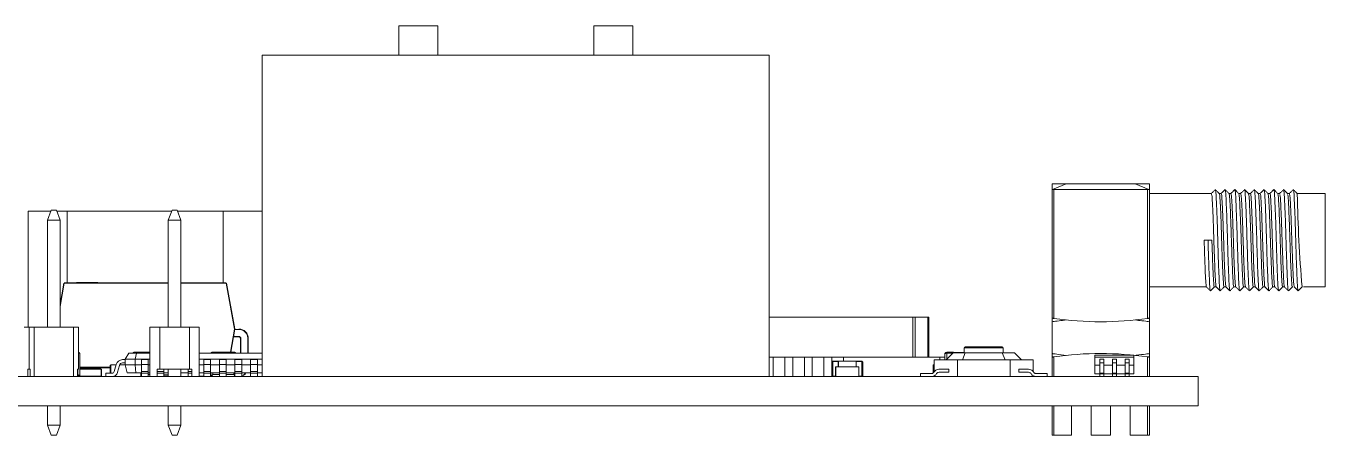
# Model space of a CAD drawing. Header units: millimetres. Extents: x -37 to 256, y 6 to 200.
# Drawn here: x 137.01 to 170.32, y 116.49 to 126.99 of the extents above; entities that cross this region are included whole.
import ezdxf

# ---------------------------------------------------------------- set-up
doc = ezdxf.new("R2010")
doc.units = ezdxf.units.MM

msp = doc.modelspace()

# ---------------------------------------------------------------- linework, layer by layer
at = {"color": 7, "linetype": 'Continuous', "lineweight": 15}
for p, q in [((146.566, 126.985), (147.566, 126.985)), ((146.566, 126.985), (146.566, 126.235)), ((147.566, 126.985), (147.566, 126.235)), ((151.566, 126.985), (152.566, 126.985)), ((151.566, 126.985), (151.566, 126.235)), ((152.566, 126.985), (152.566, 126.235)), ((143.066, 126.235), (143.066, 117.985)), ((143.066, 126.235), (156.066, 126.235)), ((156.066, 126.235), (156.066, 117.985)), ((163.316, 122.934), (163.316, 122.784)), ((163.316, 122.934), (163.682, 122.934)), ((163.331, 122.79), (163.682, 122.934)), ((163.682, 122.934), (165.45, 122.934)), ((165.45, 122.934), (165.801, 122.79)), ((165.45, 122.934), (165.816, 122.934)), ((165.816, 122.784), (165.816, 122.934)), ((163.316, 119.478), (163.316, 122.784)), ((163.366, 122.784), (165.766, 122.784)), ((163.366, 122.784), (163.366, 119.478)), ((165.766, 119.478), (165.766, 122.784)), ((165.816, 122.784), (165.816, 121.485)), ((167.404, 122.685), (165.816, 122.685)), ((167.654, 122.685), (167.604, 122.685)), ((167.904, 122.685), (167.854, 122.685)), ((168.154, 122.685), (168.104, 122.685)), ((168.404, 122.685), (168.354, 122.685)), ((168.654, 122.685), (168.604, 122.685)), ((168.904, 122.685), (168.854, 122.685)), ((169.154, 122.685), (169.104, 122.685)), ((169.404, 122.685), (169.354, 122.685)), ((170.316, 122.685), (169.604, 122.685)), ((170.316, 122.685), (170.316, 120.285)), ((137.561, 122.001), (137.656, 122.255)), ((137.656, 122.255), (137.786, 122.255)), ((137.881, 122.001), (137.786, 122.255)), ((140.751, 122.255), (140.656, 122.001)), ((140.751, 122.255), (140.881, 122.255)), ((140.976, 122.001), (140.881, 122.255)), ((137.066, 119.255), (137.066, 122.235)), ((137.066, 122.235), (137.649, 122.235)), ((137.881, 122.001), (137.561, 122.001)), ((137.561, 119.255), (137.561, 122.001)), ((137.793, 122.235), (138.066, 122.235)), ((137.881, 119.255), (137.881, 122.001)), ((138.066, 122.235), (140.744, 122.235)), ((140.976, 122.001), (140.656, 122.001)), ((140.656, 119.255), (140.656, 122.001)), ((140.888, 122.235), (142.066, 122.235)), ((140.976, 119.255), (140.976, 122.001)), ((142.066, 122.235), (143.066, 122.235)), ((165.816, 121.485), (165.816, 119.478)), ((167.316, 121.485), (167.216, 121.485)), ((167.416, 121.485), (167.316, 121.485)), ((137.881, 119.839), (137.98, 120.382)), ((137.99, 120.38), (137.881, 119.783)), ((137.99, 120.39), (140.656, 120.39)), ((137.99, 120.38), (140.656, 120.38)), ((138.306, 120.397), (138.306, 120.39)), ((138.306, 120.397), (138.528, 120.397)), ((138.528, 120.39), (138.528, 120.397)), ((138.528, 120.397), (138.625, 120.397)), ((138.625, 120.397), (138.625, 120.39)), ((138.625, 120.397), (138.846, 120.397)), ((138.846, 120.397), (138.846, 120.39)), ((140.976, 120.39), (142.143, 120.39)), ((140.976, 120.38), (142.143, 120.38)), ((142.356, 119.205), (142.143, 120.38)), ((142.152, 120.382), (142.366, 119.207)), ((165.816, 120.285), (167.278, 120.285)), ((167.479, 120.285), (167.528, 120.285)), ((167.729, 120.285), (167.778, 120.285)), ((167.979, 120.285), (168.028, 120.285)), ((168.229, 120.285), (168.278, 120.285)), ((168.479, 120.285), (168.528, 120.285)), ((168.729, 120.285), (168.778, 120.285)), ((168.979, 120.285), (169.028, 120.285)), ((169.229, 120.285), (169.278, 120.285)), ((169.479, 120.285), (169.491, 120.285)), ((169.629, 120.185), (169.729, 120.285)), ((169.766, 120.285), (170.316, 120.285)), ((136.959, 119.255), (137.086, 119.255)), ((137.086, 118.176), (137.086, 119.255)), ((137.086, 119.255), (137.213, 119.255)), ((137.213, 117.985), (137.213, 119.255)), ((137.213, 119.255), (138.229, 119.255)), ((138.229, 117.985), (138.229, 119.255)), ((138.229, 119.255), (138.356, 119.255)), ((138.356, 118.176), (138.356, 119.255)), ((140.181, 117.985), (140.181, 119.255)), ((140.435, 119.255), (140.181, 119.255)), ((140.435, 118.176), (140.435, 119.255)), ((140.435, 119.255), (141.197, 119.255)), ((141.197, 119.255), (141.197, 118.176)), ((141.197, 119.255), (141.451, 119.255)), ((141.451, 117.985), (141.451, 119.255)), ((156.066, 119.51), (159.75, 119.51)), ((159.75, 118.485), (159.75, 119.51)), ((159.75, 119.51), (159.803, 119.51)), ((159.803, 119.51), (159.803, 118.485)), ((159.803, 119.51), (160.134, 119.51)), ((160.134, 118.485), (160.134, 119.51)), ((160.134, 119.51), (160.156, 119.51)), ((160.156, 119.51), (160.156, 118.485)), ((163.316, 119.478), (163.316, 119.393)), ((163.316, 119.393), (163.316, 118.578)), ((165.816, 119.478), (165.816, 119.393)), ((165.816, 118.578), (165.816, 119.393)), ((142.248, 118.61), (142.356, 119.205)), ((142.258, 118.61), (142.366, 119.203)), ((142.466, 119.005), (142.33, 119.005)), ((142.356, 119.205), (142.366, 119.205)), ((142.466, 119.195), (142.466, 119.205)), ((142.466, 119.005), (142.466, 119.015)), ((142.506, 118.585), (142.506, 118.965)), ((142.506, 118.965), (142.516, 118.965)), ((142.696, 118.965), (142.706, 118.965)), ((142.706, 118.965), (142.706, 118.585)), ((138.356, 118.61), (138.364, 118.61)), ((138.384, 118.59), (138.384, 118.005)), ((139.64, 118.585), (139.554, 118.435)), ((139.64, 118.585), (139.839, 118.585)), ((139.749, 118.585), (139.749, 118.59)), ((139.769, 118.61), (140.181, 118.61)), ((139.804, 118.435), (139.839, 118.585)), ((139.839, 118.585), (140.181, 118.585)), ((141.451, 118.585), (143.066, 118.585)), ((141.749, 118.585), (141.749, 118.59)), ((141.769, 118.61), (142.364, 118.61)), ((142.384, 118.59), (142.384, 118.585)), ((160.601, 118.417), (160.779, 118.595)), ((160.616, 118.59), (160.616, 118.61)), ((160.616, 118.61), (160.786, 118.61)), ((160.779, 118.595), (161.093, 118.595)), ((160.791, 118.605), (160.791, 118.595)), ((160.791, 118.603), (161.066, 118.603)), ((161.019, 118.417), (161.093, 118.595)), ((161.066, 118.722), (161.066, 118.595)), ((161.092, 118.747), (162.041, 118.747)), ((161.093, 118.595), (162.039, 118.595)), ((162.113, 118.417), (162.039, 118.595)), ((162.039, 118.595), (162.354, 118.595)), ((162.066, 118.595), (162.066, 118.722)), ((162.354, 118.595), (162.531, 118.417)), ((139.181, 118.29), (139.166, 118.275)), ((139.166, 118.275), (139.166, 118.07)), ((139.181, 118.29), (139.206, 118.29)), ((139.206, 118.29), (139.206, 118.285)), ((139.206, 118.29), (139.32, 118.29)), ((139.206, 118.285), (139.319, 118.285)), ((139.322, 118.296), (139.272, 118.118)), ((139.404, 118.273), (139.354, 118.095)), ((139.408, 118.286), (139.554, 118.286)), ((139.554, 118.42), (139.485, 118.42)), ((139.554, 118.335), (139.485, 118.335)), ((139.804, 118.435), (139.554, 118.435)), ((139.554, 118.286), (139.554, 118.435)), ((139.554, 118.286), (139.604, 118.085)), ((139.554, 118.286), (139.804, 118.286)), ((140.181, 118.435), (139.804, 118.435)), ((139.804, 118.435), (139.804, 118.286)), ((139.824, 118.085), (139.804, 118.286)), ((139.804, 118.286), (139.966, 118.286)), ((140.141, 118.42), (139.966, 118.42)), ((139.966, 118.42), (139.966, 118.296)), ((140.141, 118.296), (139.966, 118.296)), ((139.966, 118.296), (139.966, 118.118)), ((140.141, 118.42), (140.141, 118.296)), ((140.141, 118.296), (140.141, 118.118)), ((140.141, 118.286), (140.181, 118.286)), ((143.066, 118.435), (141.451, 118.435)), ((141.451, 118.286), (141.566, 118.286)), ((141.741, 118.42), (141.566, 118.42)), ((141.566, 118.42), (141.566, 118.296)), ((141.741, 118.296), (141.566, 118.296)), ((141.566, 118.296), (141.566, 118.118)), ((141.741, 118.42), (141.741, 118.296)), ((141.741, 118.296), (141.741, 118.118)), ((141.741, 118.286), (141.966, 118.286)), ((142.141, 118.42), (141.966, 118.42)), ((141.966, 118.42), (141.966, 118.296)), ((142.141, 118.296), (141.966, 118.296)), ((141.966, 118.296), (141.966, 118.118)), ((142.141, 118.42), (142.141, 118.296)), ((142.141, 118.296), (142.141, 118.118)), ((142.141, 118.286), (142.366, 118.286)), ((142.541, 118.42), (142.366, 118.42)), ((142.366, 118.42), (142.366, 118.296)), ((142.541, 118.296), (142.366, 118.296)), ((142.366, 118.296), (142.366, 118.118)), ((142.541, 118.42), (142.541, 118.296)), ((142.541, 118.296), (142.541, 118.118)), ((142.541, 118.286), (142.766, 118.286)), ((142.941, 118.42), (142.766, 118.42)), ((142.766, 118.42), (142.766, 118.296)), ((142.941, 118.296), (142.766, 118.296)), ((142.766, 118.296), (142.766, 118.118)), ((142.941, 118.42), (142.941, 118.296)), ((142.941, 118.296), (142.941, 118.118)), ((142.941, 118.286), (143.066, 118.286)), ((156.066, 118.485), (156.166, 118.485)), ((156.166, 117.985), (156.166, 118.485)), ((156.466, 118.485), (156.166, 118.485)), ((156.466, 118.485), (156.466, 117.985)), ((156.466, 118.485), (156.666, 118.485)), ((156.666, 117.985), (156.666, 118.485)), ((156.966, 118.485), (156.666, 118.485)), ((156.966, 118.485), (156.966, 117.985)), ((156.966, 118.485), (157.166, 118.485)), ((157.166, 117.985), (157.166, 118.485)), ((157.466, 118.485), (157.166, 118.485)), ((157.466, 118.485), (157.466, 117.985)), ((157.466, 118.485), (157.666, 118.485)), ((157.666, 118.355), (157.666, 118.485)), ((157.966, 118.485), (157.666, 118.485)), ((157.666, 118.355), (157.696, 118.385)), ((157.696, 118.37), (157.666, 118.355)), ((157.666, 118.015), (157.666, 118.355)), ((157.696, 118.37), (157.696, 118.385)), ((157.696, 118.385), (157.836, 118.385)), ((157.836, 118.37), (157.696, 118.37)), ((157.696, 118.37), (157.696, 118)), ((157.836, 118.37), (157.836, 118.385)), ((157.841, 118.37), (157.836, 118.37)), ((157.841, 118.38), (157.841, 118.378)), ((157.841, 118.378), (157.841, 118.377)), ((158.291, 118.378), (157.841, 118.378)), ((157.841, 118.377), (157.841, 118.37)), ((157.841, 118.37), (157.841, 118.235)), ((157.966, 118.485), (157.966, 118.378)), ((157.966, 118.485), (160.441, 118.485)), ((158.291, 118.378), (158.291, 118.38)), ((158.291, 118.377), (158.291, 118.378)), ((158.291, 118.37), (158.291, 118.377)), ((158.291, 118.235), (158.291, 118.37)), ((158.291, 118.37), (158.296, 118.37)), ((158.296, 118.385), (158.296, 118.37)), ((158.296, 118.385), (158.436, 118.385)), ((158.436, 118.37), (158.296, 118.37)), ((158.436, 118.385), (158.466, 118.355)), ((158.436, 118.385), (158.436, 118.37)), ((158.466, 118.355), (158.436, 118.37)), ((158.436, 118), (158.436, 118.37)), ((158.466, 118.355), (158.466, 118.015)), ((160.266, 118.29), (160.266, 118.076)), ((160.281, 118.275), (160.266, 118.29)), ((160.296, 118.29), (160.266, 118.29)), ((160.296, 118.417), (160.296, 118.11)), ((160.296, 118.417), (160.893, 118.417)), ((160.441, 118.485), (160.566, 118.485)), ((160.566, 118.417), (160.566, 118.56)), ((160.893, 118.417), (160.893, 117.985)), ((160.893, 118.417), (162.239, 118.417)), ((162.239, 118.417), (162.239, 117.985)), ((162.239, 118.417), (162.836, 118.417)), ((162.836, 118.417), (162.836, 118.11)), ((163.316, 118.492), (163.316, 118.578)), ((163.316, 117.985), (163.316, 118.492)), ((163.366, 118.492), (163.366, 117.985)), ((164.416, 118.535), (165.416, 118.535)), ((164.416, 118.485), (164.416, 118.535)), ((165.416, 118.485), (164.416, 118.485)), ((164.416, 118.485), (164.416, 118.277)), ((164.416, 118.277), (164.539, 118.277)), ((164.416, 118.06), (164.416, 118.277)), ((164.539, 118.435), (164.644, 118.435)), ((164.539, 118.435), (164.539, 118.34)), ((164.539, 118.34), (164.644, 118.34)), ((164.539, 118.34), (164.539, 118.075)), ((164.644, 118.435), (164.644, 118.34)), ((164.644, 118.34), (164.644, 118.075)), ((164.644, 118.277), (164.864, 118.277)), ((164.864, 118.435), (164.969, 118.435)), ((164.864, 118.435), (164.864, 118.34)), ((164.864, 118.34), (164.969, 118.34)), ((164.864, 118.34), (164.864, 118.075)), ((164.969, 118.435), (164.969, 118.34)), ((164.969, 118.34), (164.969, 118.075)), ((164.969, 118.277), (165.189, 118.277)), ((165.189, 118.435), (165.294, 118.435)), ((165.189, 118.435), (165.189, 118.34)), ((165.189, 118.34), (165.294, 118.34)), ((165.189, 118.34), (165.189, 118.075)), ((165.294, 118.435), (165.294, 118.34)), ((165.294, 118.34), (165.294, 118.075)), ((165.294, 118.277), (165.416, 118.277)), ((165.416, 118.535), (165.416, 118.485)), ((165.416, 118.485), (165.416, 118.277)), ((165.416, 118.277), (165.416, 118.06)), ((165.766, 117.985), (165.766, 118.492)), ((165.816, 118.492), (165.816, 118.578)), ((165.816, 118.492), (165.816, 117.985)), ((107.066, 117.985), (167.066, 117.985)), ((137.054, 117.985), (137.054, 118.176)), ((137.054, 118.176), (137.086, 118.176)), ((137.086, 118.176), (137.118, 118.176)), ((137.118, 118.176), (137.118, 117.985)), ((138.324, 117.985), (138.324, 118.176)), ((138.324, 118.176), (138.356, 118.176)), ((138.364, 117.985), (138.334, 118.035)), ((138.334, 118.035), (138.384, 118.005)), ((138.381, 117.995), (138.936, 117.995)), ((138.384, 118.224), (139.166, 118.224)), ((139.166, 118.214), (138.384, 118.214)), ((138.936, 118.185), (138.384, 118.185)), ((138.936, 118.175), (138.384, 118.175)), ((138.936, 117.995), (138.936, 118.175)), ((138.946, 118.175), (138.946, 117.995)), ((139.054, 118.07), (139.054, 117.985)), ((139.209, 118.07), (139.054, 118.07)), ((139.824, 118.085), (139.604, 118.085)), ((139.966, 118.085), (139.824, 118.085)), ((140.141, 118.118), (139.966, 118.118)), ((139.966, 118.118), (139.966, 118.07)), ((139.966, 118.07), (139.966, 117.985)), ((140.141, 118.07), (139.966, 118.07)), ((140.141, 118.118), (140.141, 118.07)), ((140.181, 118.085), (140.141, 118.085)), ((140.141, 118.07), (140.141, 117.985)), ((140.372, 118.176), (140.372, 117.985)), ((140.435, 118.176), (140.372, 118.176)), ((140.541, 118.07), (140.372, 118.07)), ((141.197, 118.176), (140.435, 118.176)), ((140.541, 118.176), (140.541, 118.118)), ((140.541, 118.118), (140.541, 118.07)), ((140.656, 118.085), (140.541, 118.085)), ((140.541, 118.07), (140.541, 117.985)), ((140.656, 118.02), (140.541, 118.02)), ((140.656, 117.985), (140.656, 118.176)), ((140.976, 117.985), (140.976, 118.176)), ((141.166, 118.085), (140.976, 118.085)), ((141.166, 118.176), (141.166, 118.118)), ((141.166, 118.118), (141.166, 118.07)), ((141.261, 118.07), (141.166, 118.07)), ((141.166, 118.07), (141.166, 117.985)), ((141.197, 118.176), (141.261, 118.176)), ((141.261, 118.176), (141.261, 117.985)), ((141.566, 118.085), (141.451, 118.085)), ((141.451, 117.995), (141.566, 117.995)), ((141.741, 118.118), (141.566, 118.118)), ((141.566, 118.118), (141.566, 118.07)), ((141.566, 118.07), (141.566, 117.985)), ((141.741, 118.07), (141.566, 118.07)), ((141.741, 118.118), (141.741, 118.07)), ((141.966, 118.085), (141.741, 118.085)), ((141.741, 118.07), (141.741, 117.985)), ((141.741, 117.995), (141.752, 117.995)), ((141.749, 118.005), (141.749, 118.085)), ((141.749, 118.005), (141.799, 118.035)), ((141.799, 118.035), (141.769, 117.985)), ((142.141, 118.118), (141.966, 118.118)), ((141.966, 118.118), (141.966, 118.07)), ((142.141, 118.07), (141.966, 118.07)), ((141.966, 118.07), (141.966, 117.985)), ((142.141, 118.118), (142.141, 118.07)), ((142.366, 118.085), (142.141, 118.085)), ((142.141, 118.07), (142.141, 117.985)), ((142.364, 117.985), (142.334, 118.035)), ((142.364, 117.985), (142.366, 117.985)), ((142.541, 118.118), (142.366, 118.118)), ((142.366, 118.118), (142.366, 118.07)), ((142.366, 118.07), (142.366, 117.985)), ((142.541, 118.07), (142.366, 118.07)), ((142.541, 118.118), (142.541, 118.07)), ((142.766, 118.085), (142.541, 118.085)), ((142.541, 118.07), (142.541, 117.985)), ((142.636, 118.055), (142.576, 118.015)), ((142.941, 118.118), (142.766, 118.118)), ((142.766, 118.118), (142.766, 118.07)), ((142.941, 118.07), (142.766, 118.07)), ((142.766, 118.07), (142.766, 117.985)), ((142.941, 118.118), (142.941, 118.07)), ((143.066, 118.085), (142.941, 118.085)), ((142.941, 118.07), (142.941, 117.985)), ((143.066, 117.985), (156.066, 117.985)), ((157.696, 117.985), (157.666, 118.015)), ((157.666, 118.015), (157.696, 118)), ((157.666, 117.985), (157.666, 118.015)), ((157.696, 117.985), (157.696, 118)), ((157.766, 117.988), (157.766, 118.233)), ((157.766, 118.233), (157.769, 118.233)), ((157.766, 117.988), (157.769, 117.988)), ((157.769, 118.233), (157.769, 118.235)), ((157.769, 118.235), (158.364, 118.235)), ((158.364, 118.233), (157.769, 118.233)), ((157.769, 118.233), (157.769, 117.988)), ((157.769, 117.985), (157.769, 117.988)), ((157.769, 117.988), (158.364, 117.988)), ((158.364, 118.233), (158.364, 118.235)), ((158.364, 118.233), (158.366, 118.233)), ((158.364, 117.988), (158.364, 118.233)), ((158.364, 117.988), (158.366, 117.988)), ((158.364, 117.985), (158.364, 117.988)), ((158.366, 118.233), (158.366, 117.988)), ((158.436, 118), (158.466, 118.015)), ((158.466, 118.015), (158.436, 117.985)), ((158.436, 118), (158.436, 117.985)), ((159.941, 117.985), (159.941, 118.061)), ((159.941, 118.061), (160.195, 118.061)), ((160.296, 118.006), (160.296, 117.985)), ((160.671, 118.176), (160.449, 118.176)), ((160.671, 118.099), (160.449, 118.099)), ((160.671, 118.176), (160.671, 118.099)), ((162.461, 118.099), (162.461, 118.176)), ((162.461, 118.176), (162.684, 118.176)), ((162.461, 118.099), (162.684, 118.099)), ((162.836, 118.006), (162.836, 117.985)), ((163.191, 118.061), (162.937, 118.061)), ((163.191, 117.985), (163.191, 118.061)), ((164.539, 118.06), (164.416, 118.06)), ((164.539, 118.075), (164.644, 118.075)), ((164.539, 118.055), (164.539, 118.075)), ((164.539, 117.985), (164.539, 118.055)), ((164.539, 118.055), (164.644, 118.055)), ((164.644, 118.075), (164.644, 118.055)), ((164.864, 118.06), (164.644, 118.06)), ((164.644, 117.985), (164.644, 118.055)), ((164.969, 118.075), (164.864, 118.075)), ((164.864, 118.075), (164.864, 118.055)), ((164.864, 117.985), (164.864, 118.055)), ((164.864, 118.055), (164.969, 118.055)), ((164.969, 118.055), (164.969, 118.075)), ((165.189, 118.06), (164.969, 118.06)), ((164.969, 117.985), (164.969, 118.055)), ((165.294, 118.075), (165.189, 118.075)), ((165.189, 118.075), (165.189, 118.055)), ((165.189, 118.055), (165.294, 118.055)), ((165.189, 117.985), (165.189, 118.055)), ((165.294, 118.055), (165.294, 118.075)), ((165.416, 118.06), (165.294, 118.06)), ((165.294, 117.985), (165.294, 118.055)), ((167.066, 117.985), (167.066, 117.235)), ((107.066, 117.235), (167.066, 117.235)), ((137.561, 116.739), (137.561, 117.235)), ((137.881, 116.739), (137.881, 117.235)), ((140.656, 116.739), (140.656, 117.235)), ((140.976, 116.739), (140.976, 117.235)), ((163.316, 116.485), (163.316, 117.235)), ((163.816, 116.485), (163.816, 117.235)), ((164.316, 116.485), (164.316, 117.235)), ((164.816, 116.485), (164.816, 117.235)), ((165.316, 116.485), (165.316, 117.235)), ((165.816, 117.235), (165.816, 116.485)), ((137.561, 116.739), (137.881, 116.739)), ((137.656, 116.485), (137.561, 116.739)), ((137.881, 116.739), (137.786, 116.485)), ((140.656, 116.739), (140.976, 116.739)), ((140.751, 116.485), (140.656, 116.739)), ((140.881, 116.485), (140.976, 116.739)), ((137.786, 116.485), (137.656, 116.485)), ((140.881, 116.485), (140.751, 116.485)), ((163.366, 116.485), (163.316, 116.485)), ((163.366, 116.485), (163.816, 116.485)), ((164.316, 116.485), (164.816, 116.485)), ((165.316, 116.485), (165.766, 116.485)), ((165.816, 116.485), (165.766, 116.485))]:
    msp.add_line(p, q, dxfattribs=at)
at = {"color": 8, "linetype": 'Continuous', "lineweight": 15}
for p, q in [((138.066, 122.235), (138.066, 120.39)), ((142.066, 120.39), (142.066, 122.235)), ((142.466, 119.015), (142.332, 119.015)), ((142.466, 119.195), (142.364, 119.195)), ((142.516, 118.965), (142.516, 118.585)), ((142.696, 118.585), (142.696, 118.965)), ((138.356, 118.598), (138.364, 118.61)), ((138.384, 118.59), (138.356, 118.574)), ((139.757, 118.585), (139.749, 118.59)), ((139.769, 118.61), (139.784, 118.585)), ((141.757, 118.585), (141.749, 118.59)), ((141.769, 118.61), (141.784, 118.585)), ((142.349, 118.585), (142.364, 118.61)), ((142.384, 118.59), (142.375, 118.585)), ((160.774, 118.59), (160.616, 118.59)), ((160.616, 118.59), (160.616, 118.432)), ((160.786, 118.595), (160.786, 118.61)), ((162.066, 118.722), (161.066, 118.722)), ((139.181, 118.07), (139.181, 118.29)), ((157.836, 118.235), (157.836, 118.37)), ((158.296, 118.37), (158.296, 118.235)), ((160.281, 118.09), (160.281, 118.275)), ((160.296, 118.275), (160.281, 118.275)), ((160.441, 118.417), (160.441, 118.485)), ((137.054, 117.988), (137.118, 117.988)), ((138.324, 118.035), (138.334, 118.035)), ((138.334, 118.035), (138.334, 118.176)), ((139.951, 118.085), (139.951, 117.985)), ((140.141, 118.035), (140.181, 118.035)), ((140.541, 118.118), (140.372, 118.118)), ((140.541, 118.03), (140.656, 118.03)), ((141.261, 118.118), (141.166, 118.118)), ((141.799, 118.085), (141.799, 118.035)), ((141.799, 118.035), (141.966, 118.035)), ((142.141, 118.035), (142.334, 118.035)), ((142.334, 118.035), (142.334, 118.085)), ((142.334, 118.035), (142.366, 118.016)), ((157.696, 118), (157.766, 118)), ((158.366, 118), (158.436, 118)), ((160.281, 117.985), (160.281, 118)), ((163.366, 117.235), (163.366, 116.485)), ((165.766, 116.485), (165.766, 117.235))]:
    msp.add_line(p, q, dxfattribs=at)
at = {"color": 7, "linetype": 'Continuous', "lineweight": 15}
for centre, radius, start, end in [((206.93, 123.411), 37.333, 181.1397, 184.8026), ((164.566, 127.893), 8.5, 261.8841, 270), ((164.566, 127.893), 8.5, 270, 278.1159), ((138.364, 118.59), 0.02, 0, 90), ((139.769, 118.59), 0.02, 90, 180), ((141.769, 118.59), 0.02, 90, 180), ((142.364, 118.59), 0.02, 0, 90), ((160.616, 118.56), 0.05, 90, 180), ((160.786, 118.605), 0.005, 0, 90), ((161.092, 118.722), 0.0254, 90, 180), ((162.041, 118.722), 0.0254, 0, 90), ((139.485, 118.25), 0.17, 90, 164.3447), ((139.485, 118.25), 0.085, 90, 164.3447), ((157.836, 118.38), 0.005, 0, 90), ((158.296, 118.38), 0.005, 90, 180), ((164.566, 110.078), 8.5, 90, 98.1159), ((164.566, 110.078), 8.5, 81.8841, 90), ((138.364, 118.005), 0.02, 270, 0), ((139.209, 118.135), 0.065, 270, 344.3447), ((139.209, 118.135), 0.15, 270, 344.3447), ((141.769, 118.005), 0.02, 180, 270), ((157.769, 118.233), 0.0025, 90, 180), ((157.769, 117.988), 0.0025, 180, 270), ((158.364, 118.233), 0.0025, 0, 90), ((158.364, 117.988), 0.0025, 270, 0)]:
    msp.add_arc(centre, radius, start, end, dxfattribs=at)
msp.add_ellipse((160.616, 118.56), major_axis=(0.05, 0), ratio=0.6, start_param=1.570796, end_param=3.141593, dxfattribs=at)
for points, knots in [([(163.316, 122.784), (163.317, 122.784), (163.318, 122.785), (163.324, 122.787), (163.329, 122.789), (163.331, 122.79)], [0, 0, 0, 0, 0.399776, 0.798945, 1, 1, 1, 1]), ([(163.331, 122.79), (163.335, 122.789), (163.343, 122.786), (163.356, 122.784), (163.364, 122.784), (163.366, 122.784)], [0, 0, 0, 0, 0.421028, 0.842946, 1, 1, 1, 1]), ([(165.766, 122.784), (165.771, 122.784), (165.782, 122.785), (165.794, 122.787), (165.8, 122.789), (165.801, 122.79)], [0, 0, 0, 0, 0.399776, 0.798945, 1, 1, 1, 1]), ([(165.801, 122.79), (165.805, 122.789), (165.812, 122.786), (165.816, 122.784), (165.816, 122.784), (165.816, 122.784)], [0, 0, 0, 0, 0.421028, 0.842946, 1, 1, 1, 1]), ([(167.502, 122.784), (167.486, 122.768), (167.452, 122.735), (167.419, 122.702), (167.403, 122.685)], [0, 0, 0, 0, 0.503855, 1, 1, 1, 1]), ([(167.404, 122.666), (167.407, 122.665), (167.417, 122.663), (167.429, 122.459), (167.445, 122.115), (167.461, 121.673), (167.474, 121.205), (167.491, 120.776), (167.506, 120.46), (167.517, 120.294), (167.525, 120.305), (167.527, 120.308)], [0, 0, 0, 0, 0.0878943, 0.2085255, 0.3330026, 0.4577914, 0.5782813, 0.7037509, 0.8270748, 0.9485372, 1, 1, 1, 1]), ([(167.605, 122.684), (167.588, 122.701), (167.555, 122.734), (167.522, 122.768), (167.505, 122.784)], [0, 0, 0, 0, 0.499994, 1, 1, 1, 1]), ([(167.505, 122.761), (167.508, 122.76), (167.517, 122.756), (167.529, 122.539), (167.545, 122.168), (167.561, 121.688), (167.574, 121.182), (167.591, 120.717), (167.606, 120.375), (167.617, 120.195), (167.625, 120.206), (167.627, 120.21)], [0, 0, 0, 0, 0.077713, 0.199594, 0.32536, 0.45144, 0.573179, 0.699947, 0.824548, 0.947269, 1, 1, 1, 1]), ([(167.605, 122.663), (167.608, 122.661), (167.617, 122.658), (167.629, 122.458), (167.645, 122.115), (167.661, 121.673), (167.674, 121.205), (167.691, 120.776), (167.706, 120.459), (167.718, 120.291), (167.726, 120.304), (167.729, 120.308)], [0, 0, 0, 0, 0.076534, 0.197147, 0.321605, 0.446374, 0.566845, 0.692296, 0.815601, 0.937044, 1, 1, 1, 1]), ([(167.752, 122.784), (167.736, 122.768), (167.702, 122.735), (167.669, 122.702), (167.653, 122.685)], [0, 0, 0, 0, 0.503855, 1, 1, 1, 1]), ([(167.654, 122.666), (167.655, 122.671), (167.662, 122.695), (167.674, 122.557), (167.688, 122.27), (167.705, 121.856), (167.719, 121.392), (167.734, 120.939), (167.75, 120.571), (167.763, 120.332), (167.773, 120.31), (167.777, 120.299)], [0, 0, 0, 0, 0.037583, 0.160404, 0.282235, 0.407973, 0.529051, 0.652747, 0.777988, 0.898365, 1, 1, 1, 1]), ([(167.855, 122.684), (167.838, 122.701), (167.805, 122.734), (167.772, 122.768), (167.755, 122.784)], [0, 0, 0, 0, 0.499994, 1, 1, 1, 1]), ([(167.755, 122.768), (167.756, 122.772), (167.763, 122.794), (167.774, 122.645), (167.788, 122.336), (167.805, 121.887), (167.819, 121.384), (167.834, 120.893), (167.85, 120.495), (167.863, 120.236), (167.873, 120.212), (167.877, 120.201)], [0, 0, 0, 0, 0.027338, 0.151457, 0.274576, 0.401643, 0.524002, 0.649004, 0.775568, 0.897219, 1, 1, 1, 1]), ([(167.855, 122.669), (167.856, 122.673), (167.863, 122.693), (167.874, 122.556), (167.888, 122.27), (167.905, 121.856), (167.919, 121.392), (167.934, 120.939), (167.95, 120.57), (167.964, 120.327), (167.974, 120.304), (167.979, 120.293)], [0, 0, 0, 0, 0.0259905, 0.1488877, 0.2707948, 0.3966123, 0.517766, 0.6415387, 0.7668579, 0.8873106, 1, 1, 1, 1]), ([(168.002, 122.784), (167.986, 122.768), (167.952, 122.735), (167.919, 122.702), (167.903, 122.685)], [0, 0, 0, 0, 0.503855, 1, 1, 1, 1]), ([(167.904, 122.677), (167.908, 122.666), (167.919, 122.644), (167.932, 122.4), (167.948, 122.032), (167.964, 121.579), (167.978, 121.115), (167.994, 120.701), (168.009, 120.415), (168.02, 120.278), (168.026, 120.297), (168.027, 120.301)], [0, 0, 0, 0, 0.112445, 0.232897, 0.358209, 0.481993, 0.603137, 0.728953, 0.850873, 0.973756, 1, 1, 1, 1]), ([(168.105, 122.684), (168.088, 122.701), (168.055, 122.734), (168.022, 122.768), (168.005, 122.784)], [0, 0, 0, 0, 0.499994, 1, 1, 1, 1]), ([(168.005, 122.77), (168.009, 122.758), (168.019, 122.734), (168.032, 122.476), (168.048, 122.078), (168.064, 121.587), (168.078, 121.084), (168.094, 120.636), (168.109, 120.323), (168.12, 120.172), (168.128, 120.201), (168.13, 120.209)], [0, 0, 0, 0, 0.100351, 0.219414, 0.34328, 0.465636, 0.585383, 0.709746, 0.83026, 0.951725, 1, 1, 1, 1]), ([(168.105, 122.671), (168.109, 122.66), (168.119, 122.638), (168.132, 122.4), (168.148, 122.033), (168.164, 121.579), (168.178, 121.115), (168.194, 120.701), (168.209, 120.414), (168.22, 120.275), (168.227, 120.299), (168.229, 120.304)], [0, 0, 0, 0, 0.101386, 0.221763, 0.346998, 0.470706, 0.591775, 0.717513, 0.839358, 0.962164, 1, 1, 1, 1]), ([(168.252, 122.784), (168.236, 122.768), (168.202, 122.735), (168.169, 122.702), (168.153, 122.685)], [0, 0, 0, 0, 0.5038546, 1, 1, 1, 1]), ([(168.154, 122.662), (168.156, 122.667), (168.164, 122.68), (168.176, 122.512), (168.19, 122.23), (168.202, 121.908), (168.213, 121.608), (168.222, 121.302), (168.232, 121.005), (168.243, 120.737), (168.253, 120.519), (168.262, 120.37), (168.271, 120.292), (168.276, 120.295), (168.277, 120.296)], [0, 0, 0, 0, 0.062566, 0.183755, 0.306776, 0.390862, 0.473147, 0.552998, 0.635845, 0.719959, 0.802544, 0.882355, 0.964926, 1, 1, 1, 1]), ([(168.355, 122.684), (168.338, 122.701), (168.305, 122.734), (168.272, 122.768), (168.255, 122.784)], [0, 0, 0, 0, 0.499994, 1, 1, 1, 1]), ([(168.255, 122.76), (168.257, 122.764), (168.265, 122.776), (168.276, 122.596), (168.29, 122.292), (168.302, 121.944), (168.313, 121.619), (168.322, 121.287), (168.332, 120.965), (168.343, 120.674), (168.353, 120.439), (168.362, 120.277), (168.371, 120.192), (168.376, 120.196), (168.377, 120.197)], [0, 0, 0, 0, 0.052346, 0.174766, 0.299037, 0.383977, 0.467098, 0.54776, 0.631448, 0.716417, 0.799841, 0.880463, 0.963873, 1, 1, 1, 1]), ([(168.355, 122.662), (168.357, 122.665), (168.365, 122.676), (168.376, 122.511), (168.39, 122.23), (168.402, 121.908), (168.413, 121.608), (168.422, 121.302), (168.432, 121.005), (168.443, 120.737), (168.453, 120.52), (168.462, 120.369), (168.471, 120.289), (168.477, 120.294), (168.479, 120.295)], [0, 0, 0, 0, 0.0510934, 0.1722908, 0.2953208, 0.3794136, 0.4617047, 0.5415607, 0.6244136, 0.7085342, 0.7911255, 0.8709424, 0.9535193, 1, 1, 1, 1]), ([(168.502, 122.784), (168.486, 122.768), (168.452, 122.735), (168.419, 122.702), (168.403, 122.685)], [0, 0, 0, 0, 0.503855, 1, 1, 1, 1]), ([(168.404, 122.68), (168.404, 122.682), (168.408, 122.694), (168.416, 122.641), (168.425, 122.521), (168.435, 122.328), (168.446, 122.079), (168.457, 121.79), (168.466, 121.486), (168.476, 121.181), (168.486, 120.893), (168.497, 120.642), (168.507, 120.453), (168.516, 120.317), (168.524, 120.305), (168.527, 120.299)], [0, 0, 0, 0, 0.012337, 0.095762, 0.17614, 0.25726, 0.340986, 0.424578, 0.505326, 0.586049, 0.669633, 0.753366, 0.834509, 0.914868, 1, 1, 1, 1]), ([(168.505, 122.783), (168.505, 122.784), (168.509, 122.794), (168.516, 122.736), (168.525, 122.608), (168.535, 122.398), (168.546, 122.129), (168.557, 121.816), (168.566, 121.486), (168.576, 121.156), (168.586, 120.844), (168.597, 120.572), (168.607, 120.367), (168.616, 120.22), (168.624, 120.206), (168.627, 120.2)], [0, 0, 0, 0, 0.001787, 0.086085, 0.167306, 0.249276, 0.333877, 0.418345, 0.499939, 0.581508, 0.665967, 0.750576, 0.832569, 0.91377, 1, 1, 1, 1]), ([(168.605, 122.684), (168.588, 122.701), (168.555, 122.734), (168.522, 122.768), (168.505, 122.784)], [0, 0, 0, 0, 0.499994, 1, 1, 1, 1]), ([(168.605, 122.684), (168.605, 122.684), (168.609, 122.694), (168.616, 122.64), (168.625, 122.522), (168.635, 122.328), (168.646, 122.079), (168.657, 121.79), (168.666, 121.486), (168.676, 121.181), (168.686, 120.893), (168.697, 120.643), (168.707, 120.452), (168.717, 120.312), (168.724, 120.3), (168.729, 120.293)], [0, 0, 0, 0, 0.000683, 0.084158, 0.164585, 0.245754, 0.32953, 0.413174, 0.49397, 0.574742, 0.658376, 0.74216, 0.823352, 0.903759, 1, 1, 1, 1]), ([(168.752, 122.784), (168.736, 122.768), (168.702, 122.735), (168.669, 122.702), (168.653, 122.685)], [0, 0, 0, 0, 0.503855, 1, 1, 1, 1]), ([(168.654, 122.679), (168.658, 122.67), (168.667, 122.651), (168.679, 122.457), (168.693, 122.157), (168.707, 121.775), (168.72, 121.362), (168.733, 120.963), (168.748, 120.621), (168.76, 120.39), (168.77, 120.28), (168.776, 120.295), (168.777, 120.298)], [0, 0, 0, 0, 0.101342, 0.20827, 0.318747, 0.430307, 0.537399, 0.647535, 0.759243, 0.866571, 0.976332, 1, 1, 1, 1]), ([(168.855, 122.684), (168.838, 122.701), (168.805, 122.734), (168.772, 122.768), (168.755, 122.784)], [0, 0, 0, 0, 0.499994, 1, 1, 1, 1]), ([(168.755, 122.773), (168.759, 122.763), (168.767, 122.743), (168.779, 122.537), (168.793, 122.213), (168.807, 121.799), (168.82, 121.352), (168.833, 120.919), (168.848, 120.549), (168.86, 120.297), (168.871, 120.175), (168.878, 120.198), (168.88, 120.205)], [0, 0, 0, 0, 0.089465, 0.195165, 0.304371, 0.414647, 0.520508, 0.629377, 0.739799, 0.845894, 0.954392, 1, 1, 1, 1]), ([(168.855, 122.674), (168.859, 122.665), (168.867, 122.646), (168.879, 122.456), (168.893, 122.157), (168.907, 121.775), (168.92, 121.362), (168.933, 120.963), (168.948, 120.621), (168.96, 120.389), (168.971, 120.278), (168.977, 120.296), (168.979, 120.301)], [0, 0, 0, 0, 0.090297, 0.197161, 0.307572, 0.419066, 0.526093, 0.636163, 0.747804, 0.855068, 0.964763, 1, 1, 1, 1]), ([(169.002, 122.784), (168.986, 122.768), (168.952, 122.735), (168.919, 122.702), (168.903, 122.685)], [0, 0, 0, 0, 0.5038546, 1, 1, 1, 1]), ([(168.904, 122.667), (168.906, 122.671), (168.913, 122.683), (168.924, 122.555), (168.936, 122.305), (168.953, 121.916), (168.968, 121.41), (168.987, 120.869), (169.005, 120.474), (169.018, 120.277), (169.025, 120.304), (169.027, 120.31)], [0, 0, 0, 0, 0.051557, 0.160782, 0.269046, 0.381219, 0.525605, 0.67231, 0.819287, 0.963428, 1, 1, 1, 1]), ([(169.105, 122.684), (169.088, 122.701), (169.055, 122.734), (169.022, 122.768), (169.005, 122.784)], [0, 0, 0, 0, 0.499994, 1, 1, 1, 1]), ([(169.005, 122.766), (169.007, 122.769), (169.013, 122.78), (169.024, 122.643), (169.036, 122.374), (169.053, 121.952), (169.068, 121.403), (169.084, 120.885), (169.099, 120.52), (169.11, 120.302), (169.12, 120.191), (169.126, 120.198), (169.127, 120.2)], [0, 0, 0, 0, 0.041159, 0.151271, 0.260414, 0.373498, 0.519056, 0.666953, 0.767142, 0.863377, 0.961831, 1, 1, 1, 1]), ([(169.105, 122.668), (169.107, 122.67), (169.113, 122.68), (169.124, 122.554), (169.136, 122.306), (169.153, 121.916), (169.168, 121.41), (169.187, 120.87), (169.205, 120.472), (169.218, 120.274), (169.226, 120.305), (169.229, 120.313)], [0, 0, 0, 0, 0.0400248, 0.1492425, 0.2574993, 0.3696655, 0.5140419, 0.6607377, 0.8077052, 0.9518364, 1, 1, 1, 1]), ([(169.252, 122.784), (169.236, 122.768), (169.202, 122.735), (169.169, 122.702), (169.153, 122.685)], [0, 0, 0, 0, 0.503855, 1, 1, 1, 1]), ([(169.154, 122.662), (169.158, 122.657), (169.17, 122.646), (169.184, 122.346), (169.204, 121.877), (169.221, 121.319), (169.24, 120.791), (169.258, 120.429), (169.27, 120.26), (169.277, 120.293), (169.277, 120.295)], [0, 0, 0, 0, 0.1123378, 0.2557122, 0.4046484, 0.5483238, 0.6963048, 0.8421135, 0.9877489, 1, 1, 1, 1]), ([(169.355, 122.684), (169.338, 122.701), (169.305, 122.734), (169.272, 122.768), (169.255, 122.784)], [0, 0, 0, 0, 0.499994, 1, 1, 1, 1]), ([(169.255, 122.755), (169.259, 122.749), (169.27, 122.737), (169.284, 122.417), (169.304, 121.91), (169.321, 121.304), (169.34, 120.736), (169.358, 120.331), (169.371, 120.168), (169.378, 120.195), (169.38, 120.2)], [0, 0, 0, 0, 0.099956, 0.241671, 0.388881, 0.530893, 0.677159, 0.82128, 0.965228, 1, 1, 1, 1]), ([(169.355, 122.657), (169.359, 122.652), (169.37, 122.64), (169.384, 122.346), (169.404, 121.877), (169.421, 121.318), (169.44, 120.792), (169.458, 120.427), (169.47, 120.259), (169.478, 120.297), (169.479, 120.302)], [0, 0, 0, 0, 0.10093, 0.244248, 0.393126, 0.536745, 0.684667, 0.830419, 0.975997, 1, 1, 1, 1]), ([(169.502, 122.784), (169.486, 122.768), (169.452, 122.735), (169.419, 122.702), (169.403, 122.685)], [0, 0, 0, 0, 0.503855, 1, 1, 1, 1]), ([(169.404, 122.676), (169.409, 122.659), (169.421, 122.624), (169.437, 122.28), (169.457, 121.789), (169.473, 121.226), (169.493, 120.726), (169.51, 120.365), (169.522, 120.317), (169.527, 120.294)], [0, 0, 0, 0, 0.13546, 0.279235, 0.427894, 0.570988, 0.719455, 0.863719, 1, 1, 1, 1]), ([(169.605, 122.684), (169.588, 122.701), (169.555, 122.734), (169.522, 122.768), (169.505, 122.784)], [0, 0, 0, 0, 0.499994, 1, 1, 1, 1]), ([(169.505, 122.772), (169.506, 122.775), (169.512, 122.786), (169.523, 122.665), (169.537, 122.353), (169.557, 121.813), (169.573, 121.205), (169.593, 120.662), (169.61, 120.264), (169.622, 120.212), (169.629, 120.185)], [0, 0, 0, 0, 0.027112, 0.125199, 0.268925, 0.417531, 0.560575, 0.708989, 0.853204, 1, 1, 1, 1]), ([(167.216, 121.485), (167.221, 121.333), (167.231, 121.026), (167.247, 120.629), (167.261, 120.377), (167.272, 120.262), (167.277, 120.286), (167.277, 120.286)], [0, 0, 0, 0, 0.247816, 0.502436, 0.747169, 0.998568, 1, 1, 1, 1]), ([(167.316, 121.485), (167.321, 121.321), (167.331, 120.987), (167.347, 120.559), (167.361, 120.28), (167.373, 120.159), (167.379, 120.195), (167.38, 120.201)], [0, 0, 0, 0, 0.236912, 0.480324, 0.71429, 0.954625, 1, 1, 1, 1]), ([(167.416, 121.485), (167.421, 121.333), (167.431, 121.026), (167.447, 120.63), (167.461, 120.375), (167.472, 120.262), (167.478, 120.291), (167.479, 120.293)], [0, 0, 0, 0, 0.242027, 0.4906981, 0.7297141, 0.9752397, 1, 1, 1, 1]), ([(167.277, 120.286), (167.294, 120.269), (167.327, 120.236), (167.361, 120.202), (167.377, 120.186)], [0, 0, 0, 0, 0.4999942, 1, 1, 1, 1]), ([(167.38, 120.186), (167.397, 120.202), (167.43, 120.236), (167.463, 120.269), (167.479, 120.285)], [0, 0, 0, 0, 0.503855, 1, 1, 1, 1]), ([(167.527, 120.286), (167.544, 120.269), (167.577, 120.236), (167.611, 120.202), (167.627, 120.186)], [0, 0, 0, 0, 0.4999942, 1, 1, 1, 1]), ([(167.63, 120.186), (167.647, 120.202), (167.68, 120.236), (167.713, 120.269), (167.729, 120.285)], [0, 0, 0, 0, 0.503855, 1, 1, 1, 1]), ([(167.777, 120.286), (167.794, 120.269), (167.827, 120.236), (167.861, 120.202), (167.877, 120.186)], [0, 0, 0, 0, 0.4999942, 1, 1, 1, 1]), ([(167.88, 120.186), (167.897, 120.202), (167.93, 120.236), (167.963, 120.269), (167.979, 120.285)], [0, 0, 0, 0, 0.503855, 1, 1, 1, 1]), ([(168.027, 120.286), (168.044, 120.269), (168.077, 120.236), (168.111, 120.202), (168.127, 120.186)], [0, 0, 0, 0, 0.499994, 1, 1, 1, 1]), ([(168.13, 120.186), (168.147, 120.202), (168.18, 120.236), (168.213, 120.269), (168.229, 120.285)], [0, 0, 0, 0, 0.5038546, 1, 1, 1, 1]), ([(168.277, 120.286), (168.294, 120.269), (168.327, 120.236), (168.361, 120.202), (168.377, 120.186)], [0, 0, 0, 0, 0.499994, 1, 1, 1, 1]), ([(168.38, 120.186), (168.397, 120.202), (168.43, 120.236), (168.463, 120.269), (168.479, 120.285)], [0, 0, 0, 0, 0.503855, 1, 1, 1, 1]), ([(168.527, 120.286), (168.544, 120.269), (168.577, 120.236), (168.611, 120.202), (168.627, 120.186)], [0, 0, 0, 0, 0.499994, 1, 1, 1, 1]), ([(168.63, 120.186), (168.647, 120.202), (168.68, 120.236), (168.713, 120.269), (168.729, 120.285)], [0, 0, 0, 0, 0.5038546, 1, 1, 1, 1]), ([(168.777, 120.286), (168.794, 120.269), (168.827, 120.236), (168.861, 120.202), (168.877, 120.186)], [0, 0, 0, 0, 0.499994, 1, 1, 1, 1]), ([(168.88, 120.186), (168.897, 120.202), (168.93, 120.236), (168.963, 120.269), (168.979, 120.285)], [0, 0, 0, 0, 0.5038546, 1, 1, 1, 1]), ([(169.027, 120.286), (169.044, 120.269), (169.077, 120.236), (169.111, 120.202), (169.127, 120.186)], [0, 0, 0, 0, 0.499994, 1, 1, 1, 1]), ([(169.13, 120.186), (169.147, 120.202), (169.18, 120.236), (169.213, 120.269), (169.229, 120.285)], [0, 0, 0, 0, 0.5038546, 1, 1, 1, 1]), ([(169.277, 120.286), (169.294, 120.269), (169.327, 120.236), (169.361, 120.202), (169.377, 120.186)], [0, 0, 0, 0, 0.499994, 1, 1, 1, 1]), ([(169.38, 120.186), (169.397, 120.202), (169.43, 120.236), (169.463, 120.269), (169.479, 120.285)], [0, 0, 0, 0, 0.503855, 1, 1, 1, 1]), ([(169.527, 120.286), (169.544, 120.269), (169.577, 120.236), (169.611, 120.202), (169.627, 120.186)], [0, 0, 0, 0, 0.499994, 1, 1, 1, 1]), ([(163.331, 119.483), (163.327, 119.482), (163.32, 119.481), (163.316, 119.479), (163.316, 119.478), (163.316, 119.478)], [0, 0, 0, 0, 0.431225, 0.862343, 1, 1, 1, 1]), ([(163.316, 119.393), (163.322, 119.394), (163.338, 119.396), (163.465, 119.414), (163.619, 119.432), (163.682, 119.439)], [0, 0, 0, 0, 0.279673, 0.703672, 1, 1, 1, 1]), ([(163.366, 119.478), (163.36, 119.479), (163.349, 119.48), (163.337, 119.482), (163.332, 119.483), (163.331, 119.483)], [0, 0, 0, 0, 0.4334834, 0.8670287, 1, 1, 1, 1]), ([(165.45, 119.439), (165.509, 119.432), (165.66, 119.415), (165.792, 119.396), (165.809, 119.394), (165.816, 119.393)], [0, 0, 0, 0, 0.272027, 0.70253, 1, 1, 1, 1]), ([(165.801, 119.483), (165.797, 119.482), (165.788, 119.481), (165.775, 119.479), (165.768, 119.478), (165.766, 119.478)], [0, 0, 0, 0, 0.431225, 0.862343, 1, 1, 1, 1]), ([(165.816, 119.478), (165.816, 119.479), (165.814, 119.48), (165.808, 119.482), (165.803, 119.483), (165.801, 119.483)], [0, 0, 0, 0, 0.433483, 0.867029, 1, 1, 1, 1]), ([(142.696, 118.965), (142.693, 118.995), (142.686, 119.055), (142.633, 119.132), (142.569, 119.174), (142.511, 119.193), (142.481, 119.194), (142.466, 119.195)], [0, 0, 0, 0, 0.24965, 0.499343, 0.749036, 0.874879, 1, 1, 1, 1]), ([(142.516, 118.965), (142.516, 118.968), (142.516, 118.975), (142.513, 118.984), (142.508, 118.993), (142.499, 119.003), (142.488, 119.011), (142.476, 119.015), (142.469, 119.015), (142.466, 119.015)], [0, 0, 0, 0, 0.127349, 0.249677, 0.372433, 0.501009, 0.754646, 0.875927, 1, 1, 1, 1]), ([(163.682, 118.531), (163.594, 118.542), (163.417, 118.562), (163.325, 118.576), (163.318, 118.577), (163.316, 118.578)], [0, 0, 0, 0, 0.421963, 0.852227, 1, 1, 1, 1]), ([(163.316, 118.492), (163.317, 118.492), (163.318, 118.49), (163.325, 118.488), (163.33, 118.487), (163.331, 118.487)], [0, 0, 0, 0, 0.433483, 0.867029, 1, 1, 1, 1]), ([(163.331, 118.487), (163.335, 118.488), (163.344, 118.489), (163.357, 118.491), (163.364, 118.492), (163.366, 118.492)], [0, 0, 0, 0, 0.4312247, 0.8623431, 1, 1, 1, 1]), ([(165.816, 118.578), (165.802, 118.575), (165.775, 118.571), (165.61, 118.549), (165.483, 118.535), (165.45, 118.531)], [0, 0, 0, 0, 0.426136, 0.852163, 1, 1, 1, 1]), ([(165.766, 118.492), (165.772, 118.492), (165.783, 118.49), (165.795, 118.488), (165.8, 118.487), (165.801, 118.487)], [0, 0, 0, 0, 0.433483, 0.867029, 1, 1, 1, 1]), ([(165.801, 118.487), (165.805, 118.488), (165.812, 118.489), (165.816, 118.491), (165.816, 118.492), (165.816, 118.492)], [0, 0, 0, 0, 0.431225, 0.862343, 1, 1, 1, 1]), ([(160.449, 118.176), (160.427, 118.174), (160.387, 118.171), (160.335, 118.153), (160.303, 118.122), (160.287, 118.097), (160.273, 118.081), (160.257, 118.069), (160.23, 118.063), (160.208, 118.062), (160.195, 118.061)], [0, 0, 0, 0, 0.217686, 0.41236, 0.55677, 0.661059, 0.720126, 0.776499, 0.862874, 1, 1, 1, 1]), ([(160.449, 118.099), (160.428, 118.099), (160.398, 118.099), (160.363, 118.075), (160.346, 118.047), (160.323, 118.02), (160.289, 118), (160.244, 117.988), (160.212, 117.986), (160.195, 117.985)], [0, 0, 0, 0, 0.202739, 0.300918, 0.42486, 0.530499, 0.664148, 0.828914, 1, 1, 1, 1]), ([(162.684, 118.176), (162.705, 118.174), (162.745, 118.171), (162.797, 118.153), (162.829, 118.122), (162.845, 118.097), (162.859, 118.081), (162.875, 118.069), (162.902, 118.063), (162.924, 118.062), (162.937, 118.061)], [0, 0, 0, 0, 0.217686, 0.41236, 0.55677, 0.661059, 0.720126, 0.776499, 0.862874, 1, 1, 1, 1]), ([(162.684, 118.099), (162.704, 118.099), (162.734, 118.099), (162.769, 118.075), (162.786, 118.047), (162.809, 118.02), (162.843, 118), (162.888, 117.988), (162.921, 117.986), (162.937, 117.985)], [0, 0, 0, 0, 0.202739, 0.300918, 0.42486, 0.530499, 0.664148, 0.828914, 1, 1, 1, 1])]:
    msp.add_open_spline(points, degree=3, knots=knots, dxfattribs=at)
for points in [[(142.466, 119.205), (142.498, 119.201), (142.56, 119.194), (142.64, 119.139), (142.695, 119.059), (142.703, 118.997), (142.706, 118.965)], [(142.506, 118.965), (142.506, 118.97), (142.504, 118.981), (142.495, 118.994), (142.482, 119.003), (142.471, 119.004), (142.466, 119.005)]]:
    msp.add_open_spline(points, degree=3, dxfattribs=at)
at = {"color": 8, "linetype": 'Continuous', "lineweight": 15}
msp.add_open_spline([(142.541, 118.01), (142.545, 118.011), (142.579, 118.017), (142.619, 118.044), (142.639, 118.077), (142.644, 118.085)], degree=3, knots=[0, 0, 0, 0, 0.101744, 0.790754, 1, 1, 1, 1], dxfattribs=at)

doc.saveas('drawing.dxf')
